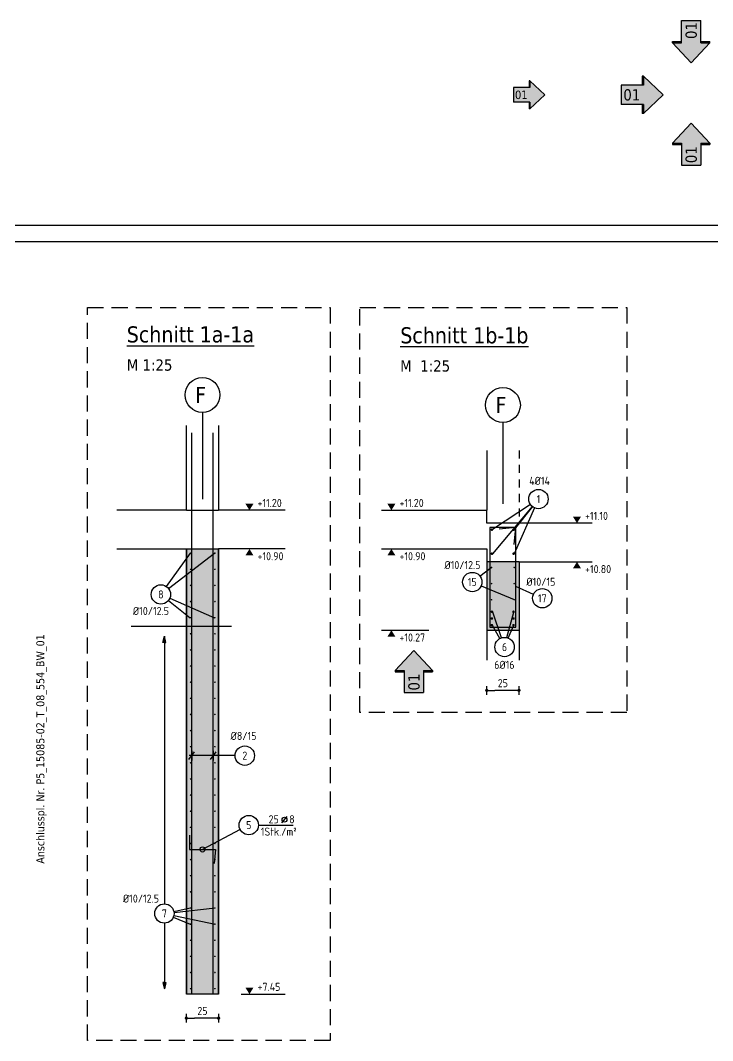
# Model space of a CAD drawing. Extents: x -4 to 75, y 1 to 115.
# Drawn here: x 22 to 32.73, y 30.83 to 46.64 of the extents above; entities that cross this region are included whole.
import ezdxf
from ezdxf.enums import TextEntityAlignment as Align

# ---------------------------------------------------------------- set-up
doc = ezdxf.new("R2010")
doc.units = 0
doc.header["$LTSCALE"] = 0.5
for name, pattern in [('AUSGEZOGEN', [1000.01, 1000, 0.01]), ('DASHED', [0.75, 0.5, -0.25]), ('STRICHLINIE', [0.75, 0.5, -0.25]), ('VERDECKT', [0.375, 0.25, -0.125])]:
    doc.linetypes.add(name, pattern=pattern)
for name, color, linetype in [('ACHSEN', 7, 'Continuous'), ('AFU', 7, 'Continuous'), ('BETON', 7, 'Continuous'), ('DETAIL', 7, 'Continuous'), ('grau_hell', 7, 'Continuous'), ('grau_mittel', 7, 'Continuous'), ('HILFE', 7, 'Continuous'), ('index', 7, 'Continuous'), ('koten', 7, 'Continuous'), ('MASSE', 7, 'Continuous'), ('OBJEKT', 7, 'Continuous'), ('RAHMEN', 7, 'Continuous'), ('RND', 7, 'Continuous'), ('RND-1', 7, 'Continuous'), ('SFP_Achsen', 7, 'Continuous'), ('TEXT', 7, 'Continuous'), ('VERDECKT', 7, 'Continuous')]:
    doc.layers.add(name, color=color, linetype=linetype)
doc.layers.add('NOPLOT', color=7, linetype='Continuous', plot=False)
doc.styles.add('helv', font='tahoma.ttf')
doc.styles.add('txt', font='isocp.shx')
doc.linetypes.add('AFU_50K', pattern='A,0.15,["/",Standard,S=0.2,R=0,X=-0.01,Y=-0.1],0.07,["/",Standard,S=0.2,R=0,X=-0.01,Y=-0.1],0.15', length=0.37)
doc.dimstyles.new('DOT_I', dxfattribs={"dimscale": 0.5, "dimtxt": 0.25, "dimasz": 0.25, "dimexe": 0.1, "dimexo": 0.3, "dimgap": 0.1, "dimtad": 1, "dimdec": 3, "dimzin": 3, "dimtxsty": 'txt', "dimblk": 'DOT', "dimblk1": 'DOT', "dimblk2": 'DOT', "dimsah": 1, "dimcen": 0.1, "dimse1": 1, "dimse2": 1, "dimazin": 0, "dimtfac": 1, "dimtdec": 4, "dimtix": 1, "dimtmove": 2, "dimatfit": 3, "dimfxl": 0, "dimtvp": 1, "dimtolj": 1, "dimtzin": 0, "dimarcsym": 0})

# ---------------------------------------------------------------- blocks, each defined once
blk = doc.blocks.new('okrd_o')
at = {"layer": 'koten', "color": 7, "linetype": 'Continuous'}
blk.add_solid([(-0.125, 0.202), (0.125, 0.202), (0, 0)], dxfattribs=at)
at = {"layer": 'koten', "style": 'txt'}
blk.add_attdef('OKRD', (0.25, 0.1), '', height=0.25, dxfattribs=at)
blk = doc.blocks.new('DOT')
at = {"layer": 'MASSE', "color": 7, "linetype": 'Continuous'}
for p, q in [((0, 0), (-1, 0)), ((0, 0.54), (0, -0.54))]:
    blk.add_line(p, q, dxfattribs=at)
at = {"layer": 'MASSE', "color": 7, "linetype": 'Continuous', "const_width": 0.2}
blk.add_lwpolyline([(-0.1, 0, 1), (0.1, 0, 1)], format="xyb", close=True, dxfattribs=at)
blk = doc.blocks.new('*D17')
at = {"layer": 'Defpoints', "color": 0, "linetype": 'AUSGEZOGEN', "transparency": 16777216}
for p in [(24.57, 31.174), (24.57, 31.174), (25.07, 31.174)]:
    blk.add_point(p, dxfattribs=at)
at = {"layer": 'MASSE', "color": 0, "linetype": 'AUSGEZOGEN', "lineweight": -2, "transparency": 16777216}
blk.add_line((24.945, 31.174), (24.695, 31.174), dxfattribs=at)
at = {"layer": 'MASSE', "color": 0, "linetype": 'AUSGEZOGEN', "lineweight": -2, "transparency": 16777216, "xscale": 0.125, "yscale": 0.125, "zscale": 0.125, "rotation": 180}
blk.add_blockref('DOT', (24.57, 31.174), dxfattribs=at)
at = {"layer": 'MASSE', "color": 0, "linetype": 'AUSGEZOGEN', "lineweight": -2, "transparency": 16777216, "xscale": 0.125, "yscale": 0.125, "zscale": 0.125}
blk.add_blockref('DOT', (25.07, 31.174), dxfattribs=at)
at = {"layer": 'MASSE', "color": 0, "linetype": 'AUSGEZOGEN', "transparency": 16777216, "insert": (24.82, 31.286), "char_height": 0.125, "attachment_point": 5, "style": 'txt'}
blk.add_mtext('\\A1;25', dxfattribs=at)
blk = doc.blocks.new('okrd_u')
at = {"layer": 'koten', "color": 7, "linetype": 'Continuous'}
blk.add_solid([(-0.125, -0.202), (0.125, -0.202), (0, 0)], dxfattribs=at)
at = {"layer": 'koten', "style": 'txt'}
blk.add_attdef('OKRD', (0.25, -0.35), '', height=0.25, dxfattribs=at)
blk = doc.blocks.new('RND_LEI')
at = {"layer": 'RND', "color": 7, "linetype": 'Continuous'}
blk.add_line((1.022, 0.066), (1.19, 0.27), dxfattribs=at)
for centre, radius in [((0, 0), 0.3), ((1.106, 0.168), 0.075)]:
    blk.add_circle(centre, radius, dxfattribs=at)
at = {"layer": 'RND', "color": 7, "linetype": 'Continuous', "style": 'txt'}
blk.add_attdef('POSL', text='', height=0.25, dxfattribs=at).set_placement((0, 0), align=Align.MIDDLE)
blk.add_attdef('ANZ', text='', height=0.25, dxfattribs=at).set_placement((0.931, 0.057), align=Align.RIGHT)
for tag, p in [('DUM', (1.253, 0.057)), ('ABSTD', (1.674, 0.057)), ('POSTXT', (0.374, -0.327))]:
    blk.add_attdef(tag, p, '', height=0.25, dxfattribs=at)
blk = doc.blocks.new('RND_HIN')
at = {"layer": 'RND', "color": 7, "linetype": 'Continuous'}
blk.add_circle((0, 0), 0.3, dxfattribs=at)
at = {"layer": 'RND', "color": 7, "linetype": 'Continuous', "style": 'txt'}
blk.add_attdef('POSI', text='', height=0.25, dxfattribs=at).set_placement((0, 0), align=Align.MIDDLE)
blk = doc.blocks.new('lei_gre')
at = {"layer": 'RND', "color": 7, "linetype": 'Continuous'}
for p, q in [((-0.09, -0.12), (0.09, 0.12)), ((0, 0.15), (0, -0.15))]:
    blk.add_line(p, q, dxfattribs=at)
blk = doc.blocks.new('Pfeillinie')
at = {"layer": 'TEXT', "linetype": 'Continuous'}
blk.add_hatch(color=7, dxfattribs=at).paths.add_polyline_path([(0, 0), (-0.8, 0.2), (-0.8, 0), (-0.8, -0.2)])
at = {"layer": 'TEXT', "color": 7, "linetype": 'Continuous'}
for p, q in [((-0.8, 0), (-0.8, 0.2)), ((-0.8, 0.2), (0, 0)), ((-0.8, 0), (-0.8, -0.2)), ((-0.8, -0.2), (0, 0))]:
    blk.add_line(p, q, dxfattribs=at)
blk = doc.blocks.new('A0--19')
at = {"layer": 'RAHMEN'}
blk.add_line((99.9, 84.1), (0, 84.1), dxfattribs=at)
at = {"layer": 'RAHMEN', "color": 5}
blk.add_line((99.4, 83.6), (2, 83.6), dxfattribs=at)
blk = doc.blocks.new('*D29')
at = {"layer": 'Defpoints', "color": 0, "linetype": 'AUSGEZOGEN', "transparency": 16777216}
for p in [(29.225, 36.254), (29.225, 36.254), (29.725, 36.254)]:
    blk.add_point(p, dxfattribs=at)
at = {"layer": 'MASSE', "color": 0, "linetype": 'AUSGEZOGEN', "lineweight": -2, "transparency": 16777216}
blk.add_line((29.6, 36.254), (29.35, 36.254), dxfattribs=at)
at = {"layer": 'MASSE', "color": 0, "linetype": 'AUSGEZOGEN', "lineweight": -2, "transparency": 16777216, "xscale": 0.125, "yscale": 0.125, "zscale": 0.125, "rotation": 180}
blk.add_blockref('DOT', (29.225, 36.254), dxfattribs=at)
at = {"layer": 'MASSE', "color": 0, "linetype": 'AUSGEZOGEN', "lineweight": -2, "transparency": 16777216, "xscale": 0.125, "yscale": 0.125, "zscale": 0.125}
blk.add_blockref('DOT', (29.725, 36.254), dxfattribs=at)
at = {"layer": 'MASSE', "color": 0, "linetype": 'AUSGEZOGEN', "transparency": 16777216, "insert": (29.475, 36.366), "char_height": 0.125, "attachment_point": 5, "style": 'txt'}
blk.add_mtext('\\A1;25', dxfattribs=at)
blk = doc.blocks.new('hin_ind5')
at = {"layer": 'grau_hell', "linetype": 'AUSGEZOGEN'}
h = blk.add_hatch(color=9, dxfattribs=at)
h.dxf.hatch_style = 2
h.paths.add_polyline_path([(0, 0), (0.619, -0.577), (0.619, -0.3), (1.306, -0.3), (1.306, 0.3), (0.619, 0.3), (0.619, 0.577)])
h.paths.add_polyline_path([(0.34, -0.274), (1.311, -0.274), (1.311, 0.274), (0.34, 0.274)], flags=9)
at = {"layer": 'OBJEKT', "linetype": 'AUSGEZOGEN'}
for points in [[(0.619, 0.3), (0.66, 0.3), (0.66, 0.577), (0.619, 0.577)], [(0.619, -0.577), (0.66, -0.577), (0.66, -0.3), (0.619, -0.3)]]:
    blk.add_hatch(color=1, dxfattribs=at).paths.add_polyline_path(points)
at = {"layer": 'OBJEKT', "color": 1, "linetype": 'AUSGEZOGEN'}
for p, q in [((0, 0), (0.619, 0.577)), ((0.619, 0.577), (0.619, 0.3)), ((0.619, 0.577), (0.66, 0.577)), ((0.66, 0.577), (0.66, 0.3)), ((0, 0), (0.619, -0.577)), ((0.619, 0.3), (1.306, 0.3)), ((1.306, 0.3), (1.306, -0.3)), ((0.619, -0.3), (0.619, -0.577)), ((0.619, -0.3), (1.306, -0.3)), ((0.66, -0.3), (0.66, -0.577))]:
    blk.add_line(p, q, dxfattribs=at)
at = {"layer": 'OBJEKT', "color": 7, "linetype": 'AUSGEZOGEN'}
blk.add_line((0.619, -0.577), (0.66, -0.577), dxfattribs=at)
at = {"layer": 'index', "color": 1, "linetype": 'Continuous', "style": 'helv'}
blk.add_attdef('INDEX', text='', height=0.35, rotation=360, dxfattribs=at).set_placement((1.259, 0), align=Align.MIDDLE_RIGHT)

msp = doc.modelspace()

# ---------------------------------------------------------------- hatches: boundary and pattern name
at = {"layer": 'grau_mittel'}
for points in [[(24.57, 31.5463), (25.07, 31.5463), (25.07, 38.4463), (24.57, 38.4463)], [(29.7253, 38.2463), (29.2253, 38.2463), (29.2253, 37.1863), (29.7253, 37.1863)]]:
    msp.add_hatch(color=61, dxfattribs=at).paths.add_polyline_path(points)

# ---------------------------------------------------------------- linework, layer by layer
at = {"layer": 'ACHSEN', "color": 140, "linetype": 'AUSGEZOGEN'}
for p, q in [((24.82, 40.5629), (24.82, 39.2158)), ((29.4753, 40.4065), (29.4753, 39.1446))]:
    msp.add_line(p, q, dxfattribs=at)
at = {"layer": 'AFU', "color": 8, "linetype": 'AFU_50K'}
for p, q in [((24.57, 39.0463), (25.07, 39.0463)), ((24.57, 38.4463), (25.07, 38.4463)), ((29.7253, 38.2463), (29.2253, 38.2463)), ((25.07, 31.5463), (24.57, 31.5463))]:
    msp.add_line(p, q, dxfattribs=at)
at = {"layer": 'BETON', "color": 6, "linetype": 'AUSGEZOGEN'}
for p, q in [((24.57, 39.0463), (24.57, 40.3594)), ((25.07, 40.3594), (25.07, 39.0463)), ((27.5921, 39.0463), (29.2253, 39.0463)), ((29.2253, 38.8463), (29.2253, 39.0463)), ((30.8614, 38.8463), (29.2253, 38.8463)), ((23.4952, 38.4463), (24.57, 38.4463)), ((26.1014, 38.4463), (25.07, 38.4463)), ((27.5921, 38.4463), (29.2253, 38.4463)), ((29.2253, 38.4463), (29.2253, 37.1863)), ((29.7253, 38.2463), (29.7253, 37.1863)), ((29.7253, 38.2463), (30.8614, 38.2463)), ((29.2253, 37.1863), (29.7253, 37.1863))]:
    msp.add_line(p, q, dxfattribs=at)
at = {"layer": 'BETON', "color": 6, "linetype": 'AUSGEZOGEN', "lineweight": 25}
for p, q in [((24.57, 39.0463), (23.4952, 39.0463)), ((26.1014, 39.0463), (25.07, 39.0463))]:
    msp.add_line(p, q, dxfattribs=at)
at = {"layer": 'BETON', "color": 6, "linetype": 'AUSGEZOGEN', "lineweight": 35}
for p, q in [((24.57, 38.4463), (24.57, 31.5463)), ((25.07, 38.4463), (25.07, 31.5463))]:
    msp.add_line(p, q, dxfattribs=at)
at = {"layer": 'DETAIL', "color": 102, "linetype": 'STRICHLINIE'}
for points in [[(23.0375, 30.8257), (23.0375, 42.1889), (26.7989, 42.1889), (26.7989, 30.8257)], [(27.2564, 35.9121), (27.2564, 42.1889), (31.3979, 42.1889), (31.3979, 35.9121)]]:
    msp.add_lwpolyline(points, close=True, dxfattribs=at)
at = {"layer": 'HILFE', "color": 102, "linetype": 'AUSGEZOGEN'}
for p, q in [((27.5921, 37.1863), (28.3273, 37.1863)), ((25.4186, 31.5463), (26.1014, 31.5463))]:
    msp.add_line(p, q, dxfattribs=at)
at = {"layer": 'NOPLOT', "color": 191, "linetype": 'AUSGEZOGEN'}
msp.add_line((23.7173, 37.247), (25.2701, 37.247), dxfattribs=at)
at = {"layer": 'OBJEKT', "color": 7, "linetype": 'AUSGEZOGEN'}
for p, q in [((29.2253, 39.974), (29.2253, 39.0463)), ((29.2253, 37.1863), (29.2253, 36.7227)), ((29.7253, 37.1863), (29.7253, 36.7227))]:
    msp.add_line(p, q, dxfattribs=at)
at = {"layer": 'RND', "color": 102, "linetype": 'AUSGEZOGEN'}
for p, q in [((29.9021, 39.1367), (29.3153, 38.7454)), ((29.9304, 39.105), (29.3153, 38.3725)), ((29.9336, 39.1024), (29.6505, 38.7454)), ((29.966, 39.0828), (29.6505, 38.3725)), ((24.2631, 37.863), (24.6357, 38.3812)), ((24.2944, 37.8328), (25.0063, 38.3812)), ((29.1202, 38.0253), (29.2941, 38.1592)), ((29.14, 37.8764), (29.6505, 37.6652)), ((29.9488, 37.7421), (29.6753, 37.8619)), ((24.2931, 37.648), (24.6297, 37.3812)), ((24.3132, 37.6816), (25.0063, 37.3812)), ((29.4528, 37.0683), (29.3182, 37.4664)), ((29.5391, 37.0713), (29.6432, 37.4664)), ((29.4274, 37.057), (29.3122, 37.262)), ((29.5597, 37.0642), (29.6408, 37.2547)), ((25.3258, 35.2423), (24.6161, 35.2423)), ((25.4048, 34.0959), (24.8203, 33.7888)), ((24.3683, 32.7386), (24.6297, 32.6312)), ((24.3763, 32.827), (24.6297, 32.8812)), ((24.3764, 32.765), (25.0183, 32.6312)), ((24.3787, 32.8118), (25.0183, 32.8812))]:
    msp.add_line(p, q, dxfattribs=at)
at = {"layer": 'RND', "color": 7, "linetype": 'AUSGEZOGEN'}
msp.add_line((25.6876, 34.1656), (26.2276, 34.1656), dxfattribs=at)
at = {"layer": 'RND', "color": 1, "linetype": 'AUSGEZOGEN'}
for points in [[(24.6529, 31.5463), (24.6529, 40.2463)], [(24.9871, 31.5463), (24.9871, 40.2463)], [(29.6526, 38.5173), (29.6753, 38.7763), (29.2753, 38.7763), (29.2753, 37.2363), (29.6753, 37.2363), (29.6753, 38.7763), (29.4163, 38.7536)]]:
    msp.add_lwpolyline(points, dxfattribs=at)
at = {"layer": 'RND', "color": 7, "linetype": 'AUSGEZOGEN'}
for points, const_width in [([(29.2953, 38.7454, 1), (29.3153, 38.7454, 1)], 0.02), ([(29.6305, 38.7454, 1), (29.6505, 38.7454, 1)], 0.02), ([(24.6297, 38.3812, 1), (24.6417, 38.3812, 1)], 0.012), ([(25.0063, 38.3812, 1), (25.0183, 38.3812, 1)], 0.012), ([(29.2953, 38.3725, 1), (29.3153, 38.3725, 1)], 0.02), ([(29.6305, 38.3725, 1), (29.6505, 38.3725, 1)], 0.02), ([(24.6297, 38.1312, 1), (24.6417, 38.1312, 1)], 0.012), ([(25.0063, 38.1312, 1), (25.0183, 38.1312, 1)], 0.012), ([(29.2941, 38.1592, 1), (29.3061, 38.1592, 1)], 0.012), ([(29.6565, 38.1592, -1), (29.6445, 38.1592, -1)], 0.012), ([(24.6297, 37.8812, 1), (24.6417, 37.8812, 1)], 0.012), ([(25.0063, 37.8812, 1), (25.0183, 37.8812, 1)], 0.012), ([(29.2941, 37.9092, 1), (29.3061, 37.9092, 1)], 0.012), ([(29.6565, 37.9092, -1), (29.6445, 37.9092, -1)], 0.012), ([(24.6297, 37.6312, 1), (24.6417, 37.6312, 1)], 0.012), ([(25.0063, 37.6312, 1), (25.0183, 37.6312, 1)], 0.012), ([(29.2941, 37.6592, 1), (29.3061, 37.6592, 1)], 0.012), ([(29.6565, 37.6592, -1), (29.6445, 37.6592, -1)], 0.012), ([(29.2953, 37.473, 1), (29.3153, 37.473, 1)], 0.02), ([(29.6305, 37.473, 1), (29.6505, 37.473, 1)], 0.02), ([(24.6297, 37.3812, 1), (24.6417, 37.3812, 1)], 0.012), ([(25.0063, 37.3812, 1), (25.0183, 37.3812, 1)], 0.012), ([(29.2953, 37.3687, 1), (29.3153, 37.3687, 1)], 0.02), ([(29.6305, 37.3687, 1), (29.6505, 37.3687, 1)], 0.02), ([(29.2953, 37.2644, 1), (29.3153, 37.2644, 1)], 0.02), ([(29.6305, 37.2644, 1), (29.6505, 37.2644, 1)], 0.02), ([(24.6297, 37.1312, 1), (24.6417, 37.1312, 1)], 0.012), ([(25.0063, 37.1312, 1), (25.0183, 37.1312, 1)], 0.012), ([(24.6297, 36.8812, 1), (24.6417, 36.8812, 1)], 0.012), ([(25.0063, 36.8812, 1), (25.0183, 36.8812, 1)], 0.012), ([(24.6297, 36.6312, 1), (24.6417, 36.6312, 1)], 0.012), ([(25.0063, 36.6312, 1), (25.0183, 36.6312, 1)], 0.012), ([(24.6297, 36.3812, 1), (24.6417, 36.3812, 1)], 0.012), ([(25.0063, 36.3812, 1), (25.0183, 36.3812, 1)], 0.012), ([(24.6297, 36.1312, 1), (24.6417, 36.1312, 1)], 0.012), ([(25.0063, 36.1312, 1), (25.0183, 36.1312, 1)], 0.012), ([(24.6297, 35.8812, 1), (24.6417, 35.8812, 1)], 0.012), ([(25.0063, 35.8812, 1), (25.0183, 35.8812, 1)], 0.012), ([(24.6297, 35.6312, 1), (24.6417, 35.6312, 1)], 0.012), ([(25.0063, 35.6312, 1), (25.0183, 35.6312, 1)], 0.012), ([(24.6297, 35.3812, 1), (24.6417, 35.3812, 1)], 0.012), ([(25.0063, 35.3812, 1), (25.0183, 35.3812, 1)], 0.012), ([(24.6297, 35.1312, 1), (24.6417, 35.1312, 1)], 0.012), ([(25.0063, 35.1312, 1), (25.0183, 35.1312, 1)], 0.012), ([(24.6297, 34.8812, 1), (24.6417, 34.8812, 1)], 0.012), ([(25.0063, 34.8812, 1), (25.0183, 34.8812, 1)], 0.012), ([(24.6297, 34.6312, 1), (24.6417, 34.6312, 1)], 0.012), ([(25.0063, 34.6312, 1), (25.0183, 34.6312, 1)], 0.012), ([(24.6297, 34.3812, 1), (24.6417, 34.3812, 1)], 0.012), ([(25.0063, 34.3812, 1), (25.0183, 34.3812, 1)], 0.012), ([(24.6297, 34.1312, 1), (24.6417, 34.1312, 1)], 0.012), ([(25.0063, 34.1312, 1), (25.0183, 34.1312, 1)], 0.012), ([(24.6297, 33.8812, 1), (24.6417, 33.8812, 1)], 0.012), ([(25.0063, 33.8812, 1), (25.0183, 33.8812, 1)], 0.012), ([(24.6297, 33.6312, 1), (24.6417, 33.6312, 1)], 0.012), ([(25.0063, 33.6312, 1), (25.0183, 33.6312, 1)], 0.012), ([(24.6297, 33.3812, 1), (24.6417, 33.3812, 1)], 0.012), ([(25.0063, 33.3812, 1), (25.0183, 33.3812, 1)], 0.012), ([(24.6297, 33.1312, 1), (24.6417, 33.1312, 1)], 0.012), ([(25.0063, 33.1312, 1), (25.0183, 33.1312, 1)], 0.012), ([(24.6297, 32.8812, 1), (24.6417, 32.8812, 1)], 0.012), ([(25.0063, 32.8812, 1), (25.0183, 32.8812, 1)], 0.012), ([(24.6297, 32.6312, 1), (24.6417, 32.6312, 1)], 0.012), ([(25.0063, 32.6312, 1), (25.0183, 32.6312, 1)], 0.012), ([(24.6297, 32.3812, 1), (24.6417, 32.3812, 1)], 0.012), ([(25.0063, 32.3812, 1), (25.0183, 32.3812, 1)], 0.012), ([(24.6297, 32.1312, 1), (24.6417, 32.1312, 1)], 0.012), ([(25.0063, 32.1312, 1), (25.0183, 32.1312, 1)], 0.012), ([(24.6297, 31.8812, 1), (24.6417, 31.8812, 1)], 0.012), ([(25.0063, 31.8812, 1), (25.0183, 31.8812, 1)], 0.012), ([(24.6297, 31.6312, 1), (24.6417, 31.6312, 1)], 0.012), ([(25.0063, 31.6312, 1), (25.0183, 31.6312, 1)], 0.012)]:
    msp.add_lwpolyline(points, format="xyb", close=True, dxfattribs=dict(at, const_width=const_width))
at = {"layer": 'RND', "color": 102, "linetype": 'AUSGEZOGEN'}
for points in [[(24.2296, 37.0949), (24.2296, 32.9456)], [(24.2296, 32.6456), (24.2296, 31.6268)]]:
    msp.add_lwpolyline(points, dxfattribs=at)
at = {"layer": 'RND', "color": 7, "linetype": 'AUSGEZOGEN'}
msp.add_circle((24.8203, 33.7888), 0.04, dxfattribs=at)
at = {"layer": 'RND-1', "color": 1, "linetype": 'AUSGEZOGEN'}
msp.add_lwpolyline([(24.6203, 34.0088), (24.6203, 33.7888), (25.0203, 33.7888), (25.0011, 33.5696)], dxfattribs=at)
at = {"layer": 'SFP_Achsen', "color": 7, "linetype": 'AUSGEZOGEN'}
for centre in [(24.82, 40.8334), (29.4753, 40.6769)]:
    msp.add_circle(centre, 0.2705, dxfattribs=at)
at = {"layer": 'VERDECKT', "color": 7, "linetype": 'VERDECKT'}
msp.add_line((29.7253, 39.974), (29.7253, 38.8463), dxfattribs=at)

# ---------------------------------------------------------------- block references
at = {"layer": 'koten', "color": 7, "linetype": 'DASHED', "xscale": 0.5, "yscale": 0.5, "zscale": 0.5}
for name, p, values in [('okrd_o', (25.5481, 39.0463), {'OKRD': '+11.20'}), ('okrd_u', (27.7477, 38.4463), {'OKRD': '+10.90'}), ('okrd_u', (30.6237, 38.2463), {'OKRD': '+10.80'}), ('okrd_u', (27.7477, 37.1863), {'OKRD': '+10.27'})]:
    msp.add_blockref(name, p, dxfattribs=at).add_auto_attribs(values)
at = {"layer": 'koten', "color": 7, "linetype": 'AUSGEZOGEN', "xscale": 0.5, "yscale": 0.5, "zscale": 0.5}
for name, p, values in [('okrd_o', (27.7477, 39.0463), {'OKRD': '+11.20'}), ('okrd_o', (30.6237, 38.8463), {'OKRD': '+11.10'}), ('okrd_u', (25.5481, 38.4463), {'OKRD': '+10.90'})]:
    msp.add_blockref(name, p, dxfattribs=at).add_auto_attribs(values)
at = {"layer": 'koten', "color": 7, "linetype": 'AUSGEZOGEN'}
ref = msp.add_blockref('okrd_o', (25.5481, 31.5463), dxfattribs=dict(at, xscale=0.5, yscale=0.5, zscale=0.5))
ref.add_attrib('OKRD', '+7.45', (25.6731, 31.5963), dxfattribs={"layer": '0', "color": 0, "linetype": 'ByBlock', "height": 0.125, "style": 'txt'})
at = {"layer": 'RAHMEN', "color": 191, "linetype": 'AUSGEZOGEN', "xscale": 0.5, "yscale": 0.5, "zscale": 0.5}
msp.add_blockref('A0--19', (6.0012, 1.4073), dxfattribs=at)
at = {"layer": 'RND', "color": 7, "linetype": 'AUSGEZOGEN', "xscale": 0.5, "yscale": 0.5, "zscale": 0.5, "rotation": 90}
msp.add_blockref('hin_ind5', (32.393, 45.9834), dxfattribs=at).add_auto_attribs({'INDEX': '01'})
at = {"layer": 'RND', "color": 7, "linetype": 'AUSGEZOGEN'}
ref = msp.add_blockref('hin_ind5', (30.1276, 45.4855), dxfattribs=dict(at, xscale=-0.375, yscale=0.375, zscale=0.375))
ref.add_attrib('INDEX', '01', dxfattribs={"layer": 'index', "color": 1, "linetype": 'Continuous', "height": 0.13125, "style": 'helv'}).set_placement((29.8597, 45.4855), align=Align.MIDDLE_RIGHT)
ref = msp.add_blockref('hin_ind5', (31.9617, 45.4855), dxfattribs=dict(at, xscale=-0.5, yscale=0.5, zscale=0.5))
ref.add_attrib('INDEX', '01', dxfattribs={"layer": 'index', "color": 1, "linetype": 'Continuous', "height": 0.175, "style": 'helv'}).set_placement((31.6045, 45.4855), align=Align.MIDDLE_RIGHT)
ref = msp.add_blockref('hin_ind5', (32.393, 45.0456), dxfattribs=dict(at, xscale=-0.5, yscale=0.5, zscale=0.5, rotation=90))
ref.add_attrib('INDEX', '01', dxfattribs={"layer": 'index', "color": 1, "linetype": 'Continuous', "height": 0.175, "rotation": 90, "style": 'helv'}).set_placement((32.393, 44.6884), align=Align.MIDDLE_RIGHT)
at = {"layer": 'RND', "color": 7, "linetype": 'AUSGEZOGEN', "xscale": 0.5, "yscale": 0.5, "zscale": 0.5}
for name, p, values in [('RND_HIN', (30.0269, 39.2199), {'POSI': '1'}), ('RND_HIN', (29.0014, 37.9338), {'POSI': '15'}), ('RND_HIN', (24.1755, 37.7412), {'POSI': '8'}), ('RND_HIN', (30.0863, 37.6819), {'POSI': '17'}), ('RND_HIN', (29.5009, 36.9262), {'POSI': '6'}), ('RND_HIN', (25.4758, 35.2423), {'POSI': '2'}), ('RND_LEI', (25.5376, 34.1656), {'POSL': '5', 'DUM': '8', 'ANZ': '25', 'POSTXT': '1Stk./m²'}), ('RND_HIN', (24.2296, 32.7956), {'POSI': '7'})]:
    msp.add_blockref(name, p, dxfattribs=at).add_auto_attribs(values)
at = {"layer": 'RND', "color": 102, "linetype": 'AUSGEZOGEN', "xscale": 0.125, "yscale": 0.125, "zscale": 0.125}
for p, rotation in [((24.2296, 37.0949), 90), ((24.2296, 31.6268), 270)]:
    msp.add_blockref('Pfeillinie', p, dxfattribs=dict(at, rotation=rotation))
at = {"layer": 'RND', "color": 7, "linetype": 'AUSGEZOGEN'}
ref = msp.add_blockref('hin_ind5', (28.097, 36.8719), dxfattribs=dict(at, xscale=-0.5, yscale=0.5, zscale=0.5, rotation=90))
ref.add_attrib('INDEX', '01', dxfattribs={"layer": 'index', "color": 1, "linetype": 'Continuous', "height": 0.175, "rotation": 90, "style": 'helv'}).set_placement((28.097, 36.5147), align=Align.MIDDLE_RIGHT)
at = {"layer": 'RND', "color": 7, "linetype": 'AUSGEZOGEN', "xscale": 0.5, "yscale": 0.5, "zscale": 0.5}
for p in [(24.6529, 35.2423), (24.9871, 35.2423)]:
    msp.add_blockref('lei_gre', p, dxfattribs=at)

# ---------------------------------------------------------------- texts
at = {"layer": 'SFP_Achsen', "color": 6, "linetype": 'AUSGEZOGEN', "style": 'helv'}
for p in [(24.7059, 40.709), (29.3612, 40.5526)]:
    msp.add_text('F', height=0.25, dxfattribs=at).set_placement(p)
at = {"layer": 'TEXT', "color": 6, "linetype": 'AUSGEZOGEN', "style": 'helv'}
for s, p in [('%%uSchnitt 1a-1a', (23.647, 41.6472)), ('%%uSchnitt 1b-1b', (27.8848, 41.6331))]:
    msp.add_text(s, height=0.25, dxfattribs=at).set_placement(p)
at = {"layer": 'TEXT', "color": 1, "linetype": 'AUSGEZOGEN', "style": 'helv'}
for s, p in [('M 1:25', (23.647, 41.2097)), ('M  1:25', (27.8848, 41.1956))]:
    msp.add_text(s, height=0.175, dxfattribs=at).set_placement(p)
at = {"layer": 'TEXT', "color": 7, "linetype": 'AUSGEZOGEN', "style": 'txt'}
for s, p in [('4%%C14', (29.883, 39.4396)), ('%%C10/12.5', (28.5694, 38.134)), ('%%C10/15', (29.8394, 37.8747)), ('%%C10/12.5', (23.7423, 37.4225)), ('6%%C16', (29.3403, 36.5876)), ('%%C8/15', (25.2559, 35.4858)), ('%%C10/12.5', (23.5876, 32.9645))]:
    msp.add_text(s, height=0.125, dxfattribs=at).set_placement(p)
at = {"layer": 'TEXT', "color": 7, "linetype": 'AUSGEZOGEN', "style": 'helv'}
msp.add_text('Anschlusspl. Nr. P5_15085-02_T_08_554_BW_01', height=0.125, rotation=90, dxfattribs=at).set_placement((22.3695, 33.5683))

# ---------------------------------------------------------------- dimensions: what is measured, and where the dimension line sits
at = {"layer": 'MASSE', "color": 7, "linetype": 'AUSGEZOGEN'}
for base, p1, p2, picture, middle in [((29.2253, 36.2536), (29.7253, 36.2536), (29.2253, 36.2536), '*D29', (29.4753, 36.3661)), ((24.57, 31.1739), (25.07, 31.1739), (24.57, 31.1739), '*D17', (24.82, 31.2864))]:
    dim = msp.add_linear_dim(base=base, p1=p1, p2=p2, dimstyle='DOT_I', override={"dimdec": 0, "dimlfac": 50}, dxfattribs=at)
    dim.commit()
    dim.dimension.update_dxf_attribs({"geometry": picture, "text_midpoint": middle})

doc.saveas('drawing.dxf')
